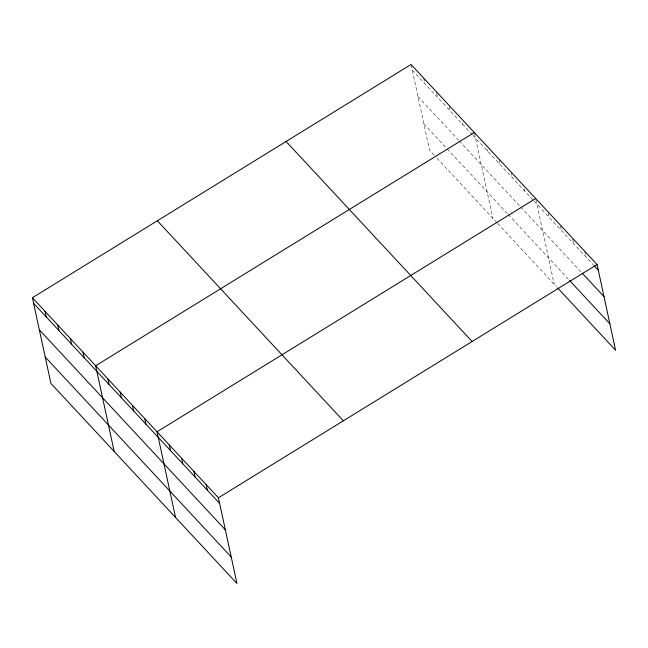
<?xml version="1.0" encoding="UTF-8"?>
<svg xmlns="http://www.w3.org/2000/svg" width="648" height="648" viewBox="0 0 648 648"><rect width="100%" height="100%" fill="white"/><g stroke="black" fill="none" stroke-linecap="round" stroke-linejoin="round"><path stroke-width="0.49" stroke-dasharray="3.24 2.43" d="M412.266 70.13L472.181 134.565M472.846 135.278L533.49 200.491M534.171 201.228L593.511 265.04M417.984 96.56L458.59 140.235M459.254 140.948L520.101 206.388M520.79 207.117L581.491 272.403M423.873 123.792L446.504 148.133M447.169 148.854L507.578 213.816M508.259 214.545L568.28 279.094M434.241 155.237L429.584 150.223L411.253 65.44M436.906 158.104L496.919 222.645M497.607 223.374L556.259 286.457M584.788 251.343L586.003 256.973M572.711 239.08L573.731 243.769M560.439 225.877L561.452 230.566M548.159 212.674L549.172 217.364M535.88 199.471L554.218 284.253M524.216 189.078L524.621 190.958M511.126 172.125L512.341 177.755M499.049 159.862L500.07 164.552M487.385 149.469L487.79 151.349M474.498 133.456L492.828 218.238M462.453 122.666L462.866 124.546M449.202 106.248L450.214 110.938M436.55 92.64L437.562 97.338M423.695 78.1L424.918 83.73"/><path stroke-width="0.97" d="M32.4 297.732L218.416 497.777L236.949 583.5L50.933 383.454L32.4 297.732L411.051 64.5L597.067 264.546L615.6 350.268L557.628 287.923M474.296 132.516L95.645 365.747L114.178 451.47M535.677 198.531L157.035 431.762L175.568 517.485M218.416 497.777L597.067 264.546M594.192 265.777L598.282 270.175M582.171 273.132L604.001 296.606M569.641 280.56L609.881 323.838M286.092 141.467L472.109 341.512M157.351 220.766L343.367 420.811M33.615 303.361L219.631 503.407M39.334 329.791L225.35 529.837M45.222 357.024L231.239 557.069M206.137 484.574L207.36 490.204M193.865 471.371L195.08 477.001M181.586 458.168L182.801 463.798M169.306 444.965L170.529 450.595M144.755 418.559L145.97 424.189M132.476 405.356L133.691 410.986M120.196 392.153L121.419 397.783M107.924 378.95L109.139 384.58M82.993 352.139L84.216 357.777M70.349 338.54L71.564 344.169M57.696 324.932L58.919 330.569M45.052 311.332L46.267 316.961"/></g></svg>
